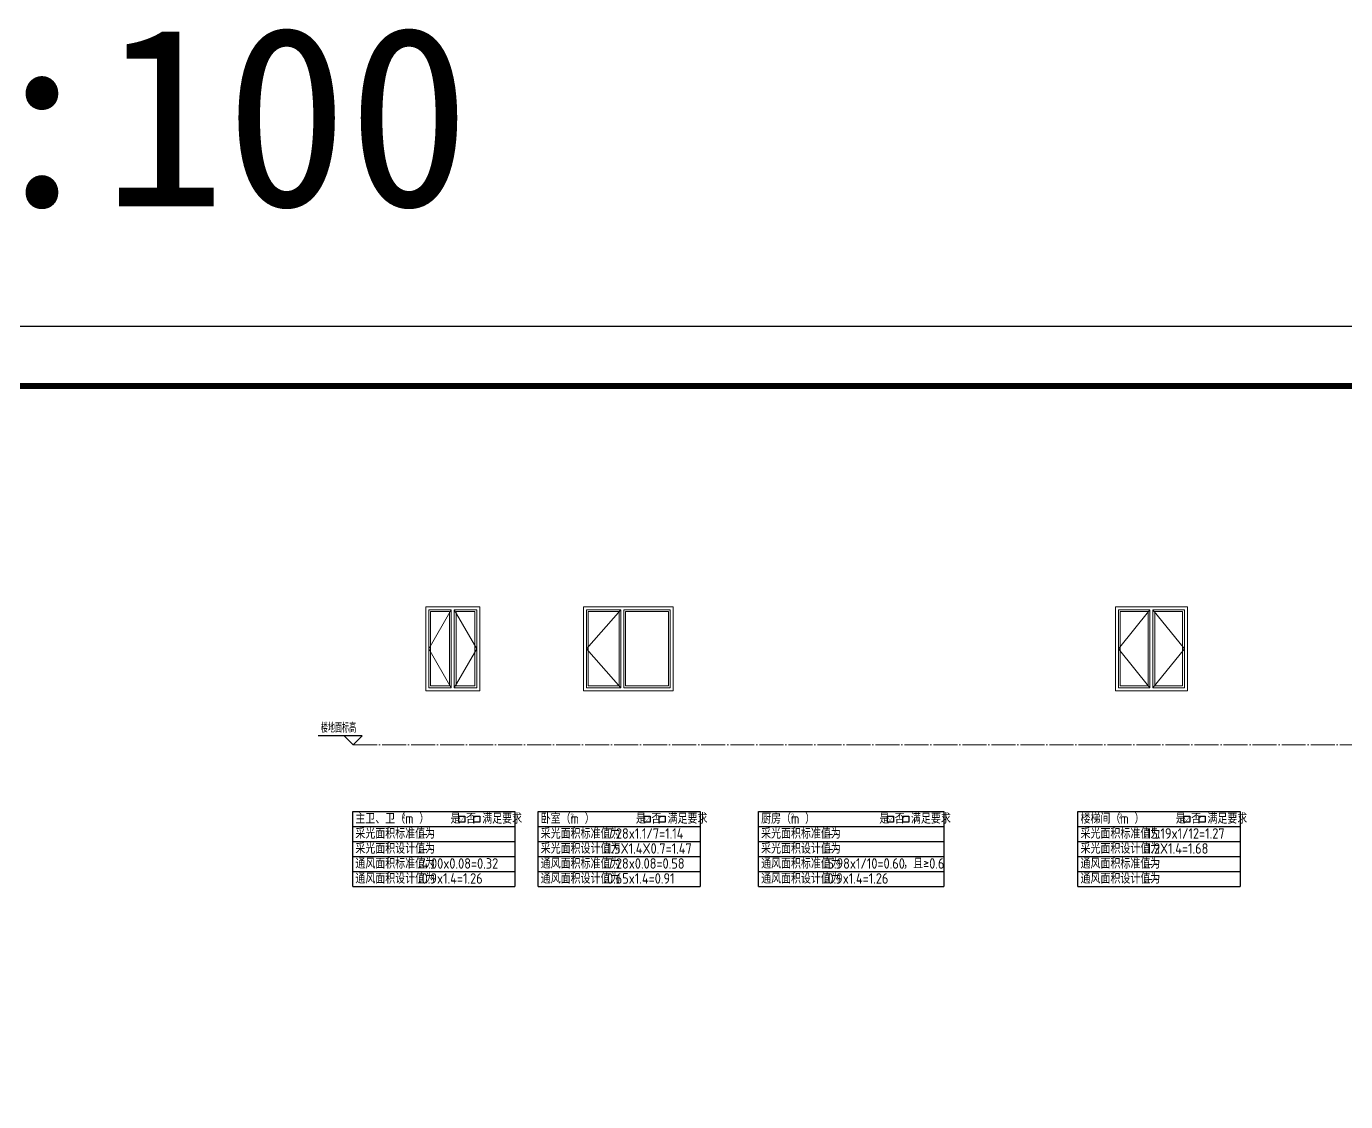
# Model space of a CAD drawing. Extents: x 27938 to 983267, y -209821 to 1628073.
# Drawn here: x 676438 to 698442, y -160372 to -142435 of the extents above; entities that cross this region are included whole.
import ezdxf

# ---------------------------------------------------------------- set-up
doc = ezdxf.new("R2010")
doc.units = 0
doc.header["$LTSCALE"] = 1000
doc.header["$MEASUREMENT"] = 0
doc.linetypes.add('DOTE', pattern=[2.42, 2, -0.2, 0.02, -0.2])
for name, color, linetype in [('AD-INDX', 43, 'Continuous'), ('DIM_ELEV', 3, 'Continuous'), ('图框', 140, 'Continuous')]:
    doc.layers.add(name, color=color, linetype=linetype)
for name, color, linetype, lineweight in [('DOTE', 19, 'DOTE', 9), ('WINDOW', 144, 'Continuous', 15), ('立面-普通轮廓', 7, 'Continuous', 18), ('立面-窗开启线', 250, 'Continuous', 13)]:
    doc.layers.add(name, color=color, linetype=linetype, lineweight=lineweight)
doc.layers.add('yichutu', color=7, linetype='Continuous', true_color=0xffffff, plot=False)
doc.layers.add('不打印-标记', color=10, linetype='Continuous', lineweight=9, plot=False)
doc.styles.add('_TCH_DIM', font='SIMPLEX.shx', dxfattribs={"width": 0.7, "bigfont": 'GBCBIG.shx'})
doc.styles.add('_TCH_LABEL', font='')
doc.styles.get("Standard").update_dxf_attribs({"font": 'gbenor.shx', "bigfont": 'gbcbig.shx'})
doc.styles.get('_TCH_LABEL').set_extended_font_data('SimHei')

# ---------------------------------------------------------------- blocks, each defined once
blk = doc.blocks.new('TK')
at = {"layer": '图框'}
blk.add_lwpolyline([(465375, 548714), (549475, 548714), (549475, 489314), (465375, 489314)], close=True, dxfattribs=at)
blk.add_lwpolyline([(465375, 548714), (549475, 548714), (549475, 489314), (465375, 489314)], close=True, dxfattribs=at)
at = {"layer": '图框', "const_width": 100}
blk.add_lwpolyline([(548475, 490314), (548475, 547714), (467875, 547714), (467875, 490314)], close=True, dxfattribs=at)
blk = doc.blocks.new('yct-841-594-84100-59399.9999999999-100-1000.0')
at = {"layer": 'yichutu', "color": 7, "true_color": 0xffffff}
blk.add_lwpolyline([(0, 0), (0, 59400), (84100, 59400), (84100, 0)], close=True, dxfattribs=at)
at = {"layer": 'yichutu', "color": 7, "true_color": 0xffffff, "style": '_TCH_LABEL'}
blk.add_text('A1 1:100', height=3000, dxfattribs=at).set_placement((0, 61400))

msp = doc.modelspace()

# ---------------------------------------------------------------- linework, layer by layer
for p, q in [((681881.8, -155534.6), (684587.4, -155534.6)), ((681881.8, -156784.6), (681881.8, -155534.6)), ((684587.4, -155534.6), (684587.4, -156784.6)), ((684973.3, -156784.6), (684973.3, -155534.6)), ((684973.3, -155534.6), (687678.9, -155534.6)), ((687678.9, -155534.6), (687678.9, -156784.6)), ((688649.3, -155534.6), (691738.4, -155534.6)), ((688649.3, -156784.6), (688649.3, -155534.6)), ((691738.4, -155534.6), (691738.4, -156784.6)), ((693977.3, -156784.6), (693977.3, -155534.6)), ((693977.3, -155534.6), (696682.9, -155534.6)), ((696682.9, -155534.6), (696682.9, -156784.6)), ((681881.8, -155784.6), (684587.4, -155784.6)), ((681881.8, -155784.6), (684587.4, -155784.6)), ((684973.3, -155784.6), (687678.9, -155784.6)), ((684973.3, -155784.6), (687678.9, -155784.6)), ((688649.3, -155784.6), (691738.4, -155784.6)), ((688649.3, -155784.6), (691738.4, -155784.6)), ((693977.3, -155784.6), (696682.9, -155784.6)), ((693977.3, -155784.6), (696682.9, -155784.6)), ((681881.8, -156034.6), (684587.4, -156034.6)), ((684973.3, -156034.6), (687678.9, -156034.6)), ((688649.3, -156034.6), (691738.4, -156034.6)), ((693977.3, -156034.6), (696682.9, -156034.6)), ((681881.8, -156284.6), (684587.4, -156284.6)), ((684973.3, -156284.6), (687678.9, -156284.6)), ((688649.3, -156284.6), (691738.4, -156284.6)), ((693977.3, -156284.6), (696682.9, -156284.6)), ((681881.8, -156534.6), (684587.4, -156534.6)), ((684973.3, -156534.6), (687678.9, -156534.6)), ((688649.3, -156534.6), (691738.4, -156534.6)), ((693977.3, -156534.6), (696682.9, -156534.6)), ((681881.8, -156784.6), (684587.4, -156784.6)), ((684973.3, -156784.6), (687678.9, -156784.6)), ((688649.3, -156784.6), (691738.4, -156784.6)), ((693977.3, -156784.6), (696682.9, -156784.6))]:
    msp.add_line(p, q)
for points in [[(683649.6, -155611.2), (683749.6, -155611.2), (683749.6, -155711.2), (683649.6, -155711.2)], [(683903.6, -155611.2), (684003.6, -155611.2), (684003.6, -155711.2), (683903.6, -155711.2)], [(686741.1, -155611.2), (686841.1, -155611.2), (686841.1, -155711.2), (686741.1, -155711.2)], [(686995.1, -155611.2), (687095.1, -155611.2), (687095.1, -155711.2), (686995.1, -155711.2)], [(690800.6, -155611.2), (690900.6, -155611.2), (690900.6, -155711.2), (690800.6, -155711.2)], [(691054.6, -155611.2), (691154.6, -155611.2), (691154.6, -155711.2), (691054.6, -155711.2)], [(695745.1, -155611.2), (695845.1, -155611.2), (695845.1, -155711.2), (695745.1, -155711.2)], [(695999.1, -155611.2), (696099.1, -155611.2), (696099.1, -155711.2), (695999.1, -155711.2)]]:
    msp.add_lwpolyline(points, close=True)
at = {"color": 6, "const_width": 5}
for points in [[(683675.6, -155665.7), (683693.6, -155686.2), (683736.6, -155624.2)], [(686767.1, -155665.7), (686785.1, -155686.2), (686828.1, -155624.2)], [(690826.6, -155665.7), (690844.6, -155686.2), (690887.6, -155624.2)], [(695771.1, -155665.7), (695789.1, -155686.2), (695832.1, -155624.2)]]:
    msp.add_lwpolyline(points, dxfattribs=at)
at = {"layer": 'DIM_ELEV'}
for p, q in [((682037.6, -154267.7), (681303, -154267.7)), ((681887.6, -154417.7), (681737.6, -154267.7)), ((681887.6, -154417.7), (682037.6, -154267.7))]:
    msp.add_line(p, q, dxfattribs=at)
at = {"layer": 'DOTE', "ltscale": 0.2}
msp.add_line((681887.6, -154417.7), (704637.3, -154417.7), dxfattribs=at)
at = {"layer": 'WINDOW'}
for points in [[(683150.1, -152167.7), (683525.1, -152167.7), (683525.1, -153467.7), (683150.1, -153467.7)], [(683950.1, -152167.7), (683575.1, -152167.7), (683575.1, -153467.7), (683950.1, -153467.7)], [(685778.1, -152167.7), (686353.1, -152167.7), (686353.1, -153467.7), (685778.1, -153467.7)], [(687178.1, -152167.7), (686403.1, -152167.7), (686403.1, -153467.7), (687178.1, -153467.7)], [(694652.1, -152167.7), (695177.1, -152167.7), (695177.1, -153467.7), (694652.1, -153467.7)], [(695752.1, -152167.7), (695227.1, -152167.7), (695227.1, -153467.7), (695752.1, -153467.7)]]:
    msp.add_lwpolyline(points, close=True, dxfattribs=at)
at = {"layer": 'WINDOW', "color": 250}
for points in [[(683180.1, -152197.7), (683495.1, -152197.7), (683495.1, -153437.7), (683180.1, -153437.7)], [(683920.1, -152197.7), (683605.1, -152197.7), (683605.1, -153437.7), (683920.1, -153437.7)], [(685808.1, -152197.7), (686323.1, -152197.7), (686323.1, -153437.7), (685808.1, -153437.7)], [(687148.1, -152197.7), (686433.1, -152197.7), (686433.1, -153437.7), (687148.1, -153437.7)], [(694682.1, -152197.7), (695147.1, -152197.7), (695147.1, -153437.7), (694682.1, -153437.7)], [(695722.1, -152197.7), (695257.1, -152197.7), (695257.1, -153437.7), (695722.1, -153437.7)]]:
    msp.add_lwpolyline(points, close=True, dxfattribs=at)
at = {"layer": '立面-普通轮廓'}
for points in [[(683100.1, -152117.7), (684000.1, -152117.7), (684000.1, -153517.7), (683100.1, -153517.7)], [(687228.1, -152117.7), (685728.1, -152117.7), (685728.1, -153517.7), (687228.1, -153517.7)], [(695802.1, -152117.7), (694602.1, -152117.7), (694602.1, -153517.7), (695802.1, -153517.7)]]:
    msp.add_lwpolyline(points, close=True, dxfattribs=at)
at = {"layer": '立面-窗开启线', "color": 4, "ltscale": 0.5}
for points in [[(683525.1, -152167.7), (683150.1, -152817.7), (683525.1, -153467.7)], [(683575.1, -152167.7), (683950.1, -152817.7), (683575.1, -153467.7)], [(686353.1, -152167.7), (685778.1, -152817.7), (686353.1, -153467.7)], [(695177.1, -152167.7), (694652.1, -152817.7), (695177.1, -153467.7)], [(695227.1, -152167.7), (695752.1, -152817.7), (695227.1, -153467.7)]]:
    msp.add_lwpolyline(points, dxfattribs=at)

# ---------------------------------------------------------------- block references
msp.add_blockref('TK', (202139.1, -696148.7))
at = {"layer": 'yichutu'}
msp.add_blockref('yct-841-594-84100-59399.9999999999-100-1000.0', (667514.1, -206835), dxfattribs=at)

# ---------------------------------------------------------------- texts
at = {"color": 91, "true_color": 0x7df289}
for s, p in [('是', (683513.4, -155735.8)), ('否', (683770.4, -155735.8)), ('满足要求', (684041.4, -155735.8)), ('是', (686604.9, -155735.8)), ('否', (686861.9, -155735.8)), ('满足要求', (687132.9, -155735.8)), ('是', (690664.4, -155735.8)), ('否', (690921.4, -155735.8)), ('满足要求', (691192.4, -155735.8)), ('是', (695608.9, -155735.8)), ('否', (695865.9, -155735.8)), ('满足要求', (696136.9, -155735.8))]:
    msp.add_text(s, height=175, dxfattribs=at).set_placement(p)
at = {"layer": 'AD-INDX', "color": 1}
for p in [(682706.4, -155643.5), (685512.9, -155643.5), (689188.8, -155643.5), (694659.9, -155643.5)]:
    msp.add_text('2', height=75.6, dxfattribs=at).set_placement(p)
at = {"layer": 'DIM_ELEV', "color": 7, "style": '_TCH_DIM', "width": 0.7}
msp.add_text('楼地面标高', height=168.79, dxfattribs=at).set_placement((681349, -154217.6))
at = {"layer": '不打印-标记', "color": 1}
for s, p in [('主卫、卫（m ）', (681924.9, -155735.8)), ('卧室（m ）', (685016.4, -155735.8)), ('厨房（m ）', (688692.4, -155735.8)), ('楼梯间（m ）', (694020.4, -155735.8)), ('采光面积标准值为', (681924.9, -155985.8)), (':--', (682982.6, -155985.8)), ('采光面积标准值为', (685016.4, -155985.8)), (':7.28x1.1/7=1.14', (686074.1, -155985.8)), ('采光面积标准值为', (688692.4, -155985.8)), (':--', (689750.1, -155985.8)), ('采光面积标准值为', (694020.4, -155985.8)), (':15.19x1/12=1.27', (695078.1, -155985.8)), ('通风面积标准值为', (681924.9, -156485.8)), (':4.00x0.08=0.32', (682982.6, -156485.8)), ('通风面积标准值为', (685016.4, -156485.8)), (':7.28x0.08=0.58', (686074.1, -156485.8)), ('通风面积标准值为', (688692.4, -156485.8)), (':5.98x1/10=0.60', (689750.1, -156485.8)), ('，且≥0.6', (691062.9, -156485.8)), ('通风面积标准值为', (694020.4, -156485.8)), (':--', (695078.1, -156485.8))]:
    msp.add_text(s, height=175, dxfattribs=at).set_placement(p)
at = {"layer": '不打印-标记', "color": 2}
for s, p in [('采光面积设计值为', (681924.9, -156235.8)), (':--', (682982.6, -156235.8)), ('采光面积设计值为', (685016.4, -156235.8)), (':1.5X1.4X0.7=1.47', (686074.1, -156235.8)), ('采光面积设计值为', (688692.4, -156235.8)), (':--', (689750.1, -156235.8)), ('采光面积设计值为', (694020.4, -156235.8)), (':1.2X1.4=1.68', (695078.1, -156235.8)), ('通风面积设计值为', (681924.9, -156735.8)), (':0.9x1.4=1.26', (682982.6, -156735.8)), ('通风面积设计值为', (685016.4, -156735.8)), (':0.65x1.4=0.91', (686074.1, -156735.8)), ('通风面积设计值为', (688692.4, -156735.8)), (':0.9x1.4=1.26', (689750.1, -156735.8)), ('通风面积设计值为', (694020.4, -156735.8)), (':--', (695078.1, -156735.8))]:
    msp.add_text(s, height=175, dxfattribs=at).set_placement(p)

doc.saveas('drawing.dxf')
